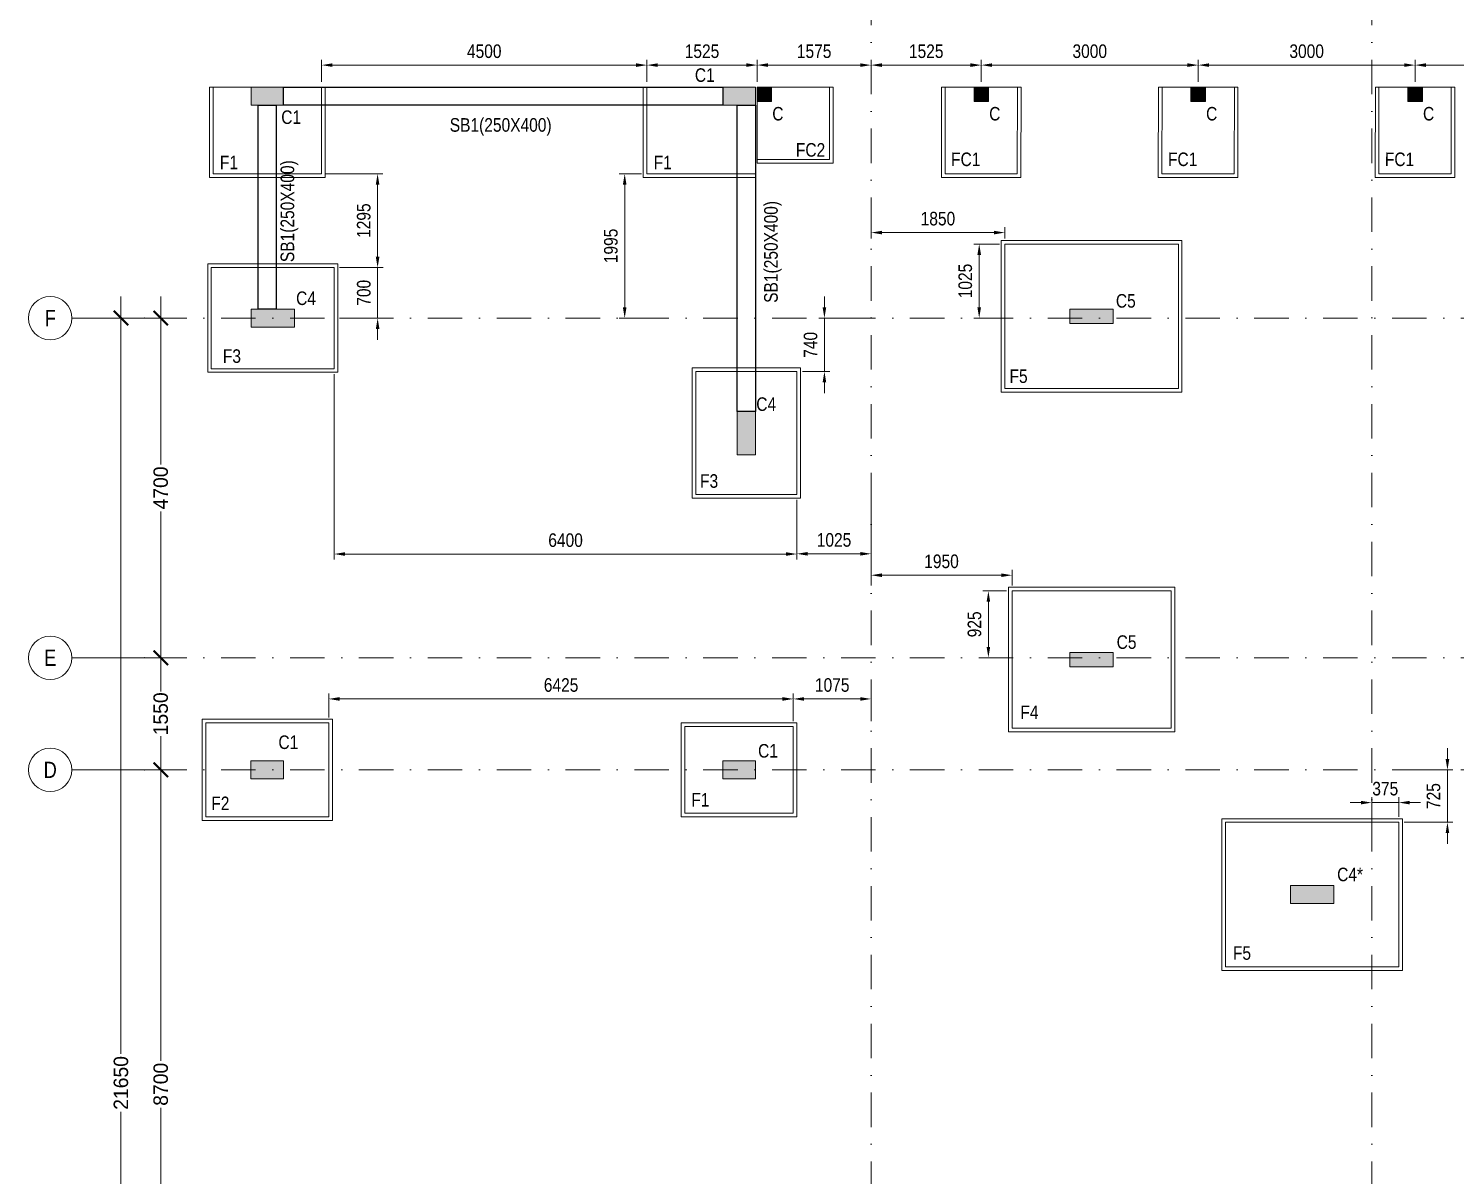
# Model space of a CAD drawing. Header units: millimetres. Extents: x -2277 to 53904, y -32032 to 20357.
# Drawn here: x -2277 to 17458, y -15081 to 786 of the extents above; entities that cross this region are included whole.
import ezdxf
from ezdxf.enums import TextEntityAlignment as Align

# ---------------------------------------------------------------- set-up
doc = ezdxf.new("R2010")
doc.units = ezdxf.units.MM
doc.header["$LTSCALE"] = 75
doc.linetypes.add('DASHDOT2', pattern=[12.7, 6.35, -3.175, 0, -3.175])
doc.linetypes.add('Dot & Dashed', pattern=[502.708322, 238.125, -132.291667, 0, -132.291655])
for name, color, linetype in [('00_A_GRIDS.3D', 1, 'Continuous'), ('02_A_GRIDS.3D', 1, 'Continuous'), ('F2', 2, 'Continuous'), ('F3', 3, 'Continuous'), ('F4', 4, 'Continuous'), ('F6', 6, 'Continuous'), ('S-SLAB', 3, 'Continuous')]:
    doc.layers.add(name, color=color, linetype=linetype)
for name, color, linetype, lineweight in [('A-ANNO-DIMS', 211, 'Continuous', 9), ('S- FOUNDTION', 2, 'Continuous', 9), ('S-BEAM-IDEN', 2, 'Continuous', 9), ('S-COL', 3, 'Continuous', 13), ('S-COLS-IDEN', 171, 'Continuous', 9), ('S-HATCH', 8, 'Continuous', 9), ('S-PLAIN CONCRETE', 1, 'Continuous', 9)]:
    doc.layers.add(name, color=color, linetype=linetype, lineweight=lineweight)
doc.styles.add('236 - NAS Mall_CD_GF Plan$0$TEXT 500', font='GOTHIC.TTF', dxfattribs={"height": 350})
doc.styles.add('Arial Narrow_1', font='ARIALN.TTF', dxfattribs={"height": 187.5})
doc.styles.add('GENERATED_STYLE_3', font='arial.ttf', dxfattribs={"width": 0.8})
doc.styles.add('TEXT 100', font='GOTHIC.TTF', dxfattribs={"height": 200})
doc.dimstyles.new('236 - NAS Mall_CD_GF Plan$0$DIM 500', dxfattribs={"dimtxt": 350, "dimasz": 300, "dimexe": 0, "dimexo": 0, "dimgap": 25, "dimtad": 0, "dimdec": 0, "dimrnd": 5, "dimzin": 0, "dimdsep": 46, "dimtxsty": '236 - NAS Mall_CD_GF Plan$0$TEXT 500', "dimblk": '236 - NAS Mall_CD_GF Plan$0$_ARCHTICK', "dimcen": 0, "dimdle": 300, "dimclrd": 256, "dimclre": 256, "dimclrt": 256, "dimadec": 0, "dimazin": 0, "dimtfac": 1, "dimtdec": 0, "dimtmove": 1, "dimatfit": 3, "dimfxl": 1000, "dimfxlon": 1, "dimtolj": 1, "dimtzin": 0, "dimlwd": 0, "dimlwe": 0, "dimarcsym": 0})
doc.dimstyles.new('WYE_STANDARD_-_2_5mm', dxfattribs={"dimscale": 304.8, "dimtxt": 187.5, "dimasz": 0.492126, "dimexe": 0.246063, "dimexo": 0.246063, "dimgap": 0.9, "dimtad": 0, "dimdec": 0, "dimzin": 0, "dimdsep": 46, "dimtxsty": 'Arial Narrow_1', "dimcen": 0.09, "dimazin": 0, "dimtfac": 1, "dimtdec": 0, "dimtix": 1, "dimtmove": 0, "dimatfit": 3, "dimfxl": 1, "dimtvp": 1, "dimtolj": 1, "dimtzin": 0, "dimlwd": 13, "dimlwe": 13, "dimarcsym": 2})

# ---------------------------------------------------------------- blocks, each defined once
blk = doc.blocks.new('236 - NAS Mall_CD_GF Plan$0$_ARCHTICK')
at = {"color": 0, "linetype": 'ByBlock', "const_width": 0.15}
blk.add_lwpolyline([(-0.5, -0.5), (0.5, 0.5)], dxfattribs=at)
blk = doc.blocks.new('*D16')
at = {"layer": '02_A_GRIDS.3D', "lineweight": 0, "transparency": 16777216}
for p, q in [((-999, -2920), (-999, -13399)), ((-577, -3220), (-999, -3220)), ((-999, -25170), (-999, -14203)), ((-581, -24870), (-999, -24870))]:
    blk.add_line(p, q, dxfattribs=at)
at = {"layer": 'Defpoints', "color": 0, "transparency": 16777216}
for p in [(-577, -3220), (-999, -24870), (-581, -24870)]:
    blk.add_point(p, dxfattribs=at)
at = {"layer": '02_A_GRIDS.3D', "lineweight": 0, "transparency": 16777216, "xscale": 200, "yscale": 200, "zscale": 200}
for p, rotation in [((-999, -3220), 90), ((-999, -24870), 270)]:
    blk.add_blockref('236 - NAS Mall_CD_GF Plan$0$_ARCHTICK', p, dxfattribs=dict(at, rotation=rotation))
at = {"layer": '02_A_GRIDS.3D', "transparency": 16777216, "insert": (-999, -13801), "char_height": 200, "attachment_point": 5, "rotation": 90, "style": 'TEXT 100'}
blk.add_mtext('\\A1;21650', dxfattribs=at)
blk = doc.blocks.new('*D17')
at = {"layer": '02_A_GRIDS.3D', "lineweight": 0, "transparency": 16777216}
for p, q in [((-449, -2920), (-449, -5244)), ((-871, -3220), (-449, -3220)), ((-449, -8220), (-449, -5896)), ((-871, -7920), (-449, -7920))]:
    blk.add_line(p, q, dxfattribs=at)
at = {"layer": 'Defpoints', "color": 0, "transparency": 16777216}
for p in [(-871, -3220), (-871, -7920), (-449, -7920)]:
    blk.add_point(p, dxfattribs=at)
at = {"layer": '02_A_GRIDS.3D', "lineweight": 0, "transparency": 16777216, "xscale": 200, "yscale": 200, "zscale": 200}
for p, rotation in [((-449, -3220), 90), ((-449, -7920), 270)]:
    blk.add_blockref('236 - NAS Mall_CD_GF Plan$0$_ARCHTICK', p, dxfattribs=dict(at, rotation=rotation))
at = {"layer": '02_A_GRIDS.3D', "transparency": 16777216, "insert": (-449, -5570), "char_height": 200, "attachment_point": 5, "rotation": 90, "style": 'TEXT 100'}
blk.add_mtext('\\A1;4700', dxfattribs=at)
blk = doc.blocks.new('*D18')
at = {"layer": '02_A_GRIDS.3D', "lineweight": 0, "transparency": 16777216}
for p, q in [((-449, -7620), (-449, -8386)), ((-871, -7920), (-449, -7920)), ((-449, -9770), (-449, -9004)), ((-871, -9470), (-449, -9470))]:
    blk.add_line(p, q, dxfattribs=at)
at = {"layer": 'Defpoints', "color": 0, "transparency": 16777216}
for p in [(-871, -7920), (-871, -9470), (-449, -9470)]:
    blk.add_point(p, dxfattribs=at)
at = {"layer": '02_A_GRIDS.3D', "lineweight": 0, "transparency": 16777216, "xscale": 200, "yscale": 200, "zscale": 200}
for p, rotation in [((-449, -7920), 90), ((-449, -9470), 270)]:
    blk.add_blockref('236 - NAS Mall_CD_GF Plan$0$_ARCHTICK', p, dxfattribs=dict(at, rotation=rotation))
at = {"layer": '02_A_GRIDS.3D', "transparency": 16777216, "insert": (-449, -8695), "char_height": 200, "attachment_point": 5, "rotation": 90, "style": 'TEXT 100'}
blk.add_mtext('\\A1;1550', dxfattribs=at)
blk = doc.blocks.new('*D19')
at = {"layer": '02_A_GRIDS.3D', "lineweight": 0, "transparency": 16777216}
for p, q in [((-449, -9170), (-449, -13495)), ((-871, -9470), (-449, -9470)), ((-449, -18470), (-449, -14144)), ((-871, -18170), (-449, -18170))]:
    blk.add_line(p, q, dxfattribs=at)
at = {"layer": 'Defpoints', "color": 0, "transparency": 16777216}
for p in [(-871, -9470), (-871, -18170), (-449, -18170)]:
    blk.add_point(p, dxfattribs=at)
at = {"layer": '02_A_GRIDS.3D', "lineweight": 0, "transparency": 16777216, "xscale": 200, "yscale": 200, "zscale": 200}
for p, rotation in [((-449, -9470), 90), ((-449, -18170), 270)]:
    blk.add_blockref('236 - NAS Mall_CD_GF Plan$0$_ARCHTICK', p, dxfattribs=dict(at, rotation=rotation))
at = {"layer": '02_A_GRIDS.3D', "transparency": 16777216, "insert": (-449, -13820), "char_height": 200, "attachment_point": 5, "rotation": 90, "style": 'TEXT 100'}
blk.add_mtext('\\A1;8700', dxfattribs=at)
blk = doc.blocks.new('Standard grid marker')
at = {"layer": '00_A_GRIDS.3D', "linetype": 'DASHDOT2', "lineweight": 0}
blk.add_line((1000, 0), (33692, 0), dxfattribs=at)
at = {"layer": '00_A_GRIDS.3D', "lineweight": 0, "style": 'GENERATED_STYLE_3'}
for tag, p in [('AC_MarkerText_1_0', (-464, -51)), ('AC_MarkerText_1_1', (34828, -51))]:
    blk.add_attdef(tag, text='', height=225, rotation=90, dxfattribs=at).set_placement(p, align=Align.TOP_CENTER)
blk = doc.blocks.new('Standard grid marker_2')
at = {"layer": '00_A_GRIDS.3D', "linetype": 'DASHDOT2', "lineweight": 0}
blk.add_line((1000, 0), (53981, 0), dxfattribs=at)
at = {"layer": '00_A_GRIDS.3D', "linetype": 'Dot & Dashed', "lineweight": 0}
blk.add_line((53981, 0), (54981, 0), dxfattribs=at)
at = {"layer": '00_A_GRIDS.3D', "linetype": 'Continuous', "lineweight": 0}
blk.add_circle((55281, 0), 300, dxfattribs=at)
at = {"layer": '00_A_GRIDS.3D', "linetype": 'Dot & Dashed', "lineweight": 0}
blk.add_point((53981, 0), dxfattribs=at)
blk.add_point((53981, 0), dxfattribs=at)
at = {"layer": '00_A_GRIDS.3D', "lineweight": 0, "style": 'GENERATED_STYLE_3'}
for tag, p in [('AC_MarkerText_1_0', (-300, -215)), ('AC_MarkerText_1_1', (55281, -215))]:
    blk.add_attdef(tag, text='', height=225, rotation=180, dxfattribs=at).set_placement(p, align=Align.TOP_CENTER)
blk = doc.blocks.new('*U34')
at = {"layer": 'S-HATCH'}
blk.add_hatch(color=256, dxfattribs=at).paths.add_polyline_path([(0, 100), (200, 100), (200, -100), (0, -100)])
at = {"layer": 'S-COL'}
blk.add_lwpolyline([(0, 100), (200, 100), (200, -100), (0, -100)], close=True, dxfattribs=at)
at = {"layer": 'S-COLS-IDEN', "insert": (209, -174), "char_height": 187, "width": 330.7, "attachment_point": 1, "rotation": 0, "style": 'Arial Narrow_1'}
blk.add_mtext('C', dxfattribs=at)
blk = doc.blocks.new('*U35')
at = {"layer": 'S-COL', "color": 0, "linetype": 'ByBlock', "lineweight": -2, "transparency": 16777216}
for p in [(7800, -125), (10800, -125), (13800, -125), (16800, -125)]:
    blk.add_blockref('*U34', p, dxfattribs=at)
blk = doc.blocks.new('fcccc')
at = {"layer": 'S- FOUNDTION'}
blk.add_lwpolyline([(-9268, -6922), (-9268, -8122), (-10268, -8122), (-10268, -6922)], close=True, dxfattribs=at)
at = {"layer": 'S-PLAIN CONCRETE'}
blk.add_lwpolyline([(-9218, -6922), (-9218, -8172), (-10318, -8172), (-10318, -6922)], close=True, dxfattribs=at)
blk = doc.blocks.new('F1')
at = {"layer": 'S-SLAB', "color": 2, "rotation": 359.9088043548457}
blk.add_blockref('fcccc', (21060, 5640), dxfattribs=at)
at = {"layer": 'S-BEAM-IDEN', "lineweight": 20, "insert": (10863, -2170), "char_height": 187.5, "width": 360.76, "attachment_point": 1, "rotation": 359.9088, "style": 'Arial Narrow_1'}
blk.add_mtext('FC1', dxfattribs=at)
blk = doc.blocks.new('*U42')
at = {"layer": '02_A_GRIDS.3D', "rotation": 359.9999999169608}
blk.add_blockref('F1', (-11181, 1366), dxfattribs=at)
blk = doc.blocks.new('*U43')
at = {"layer": '02_A_GRIDS.3D', "color": 0, "linetype": 'ByBlock', "lineweight": -2, "transparency": 16777216}
for p in [(10800, -125), (13800, -125), (16800, -125)]:
    blk.add_blockref('*U42', p, dxfattribs=at)
blk = doc.blocks.new('F5')
at = {"layer": 'S- FOUNDTION'}
blk.add_lwpolyline([(-11626, -8131), (-9726, -8131), (-9726, -10331), (-11626, -10331)], close=True, dxfattribs=at)
at = {"layer": 'S-PLAIN CONCRETE'}
blk.add_lwpolyline([(-11676, -8081), (-9676, -8081), (-9676, -10381), (-11676, -10381)], close=True, dxfattribs=at)
blk = doc.blocks.new('F6')
at = {"layer": 'S- FOUNDTION'}
blk.add_lwpolyline([(-11405, -10950), (-9405, -10950), (-9405, -13350), (-11405, -13350)], close=True, dxfattribs=at)
at = {"layer": 'S-PLAIN CONCRETE'}
blk.add_lwpolyline([(-11455, -10900), (-9355, -10900), (-9355, -13400), (-11455, -13400)], close=True, dxfattribs=at)
blk = doc.blocks.new('F3')
at = {"layer": 'S- FOUNDTION'}
blk.add_lwpolyline([(-11828, -3196), (-10428, -3196), (-10428, -4896), (-11828, -4896)], close=True, dxfattribs=at)
at = {"layer": 'S-PLAIN CONCRETE'}
blk.add_lwpolyline([(-11878, -3146), (-10378, -3146), (-10378, -4946), (-11878, -4946)], close=True, dxfattribs=at)
blk = doc.blocks.new('F2')
at = {"layer": 'S- FOUNDTION'}
blk.add_lwpolyline([(-11798, -1056), (-10498, -1056), (-10498, -2756), (-11798, -2756)], close=True, dxfattribs=at)
at = {"layer": 'S-PLAIN CONCRETE'}
blk.add_lwpolyline([(-11848, -1006), (-10448, -1006), (-10448, -2806), (-11848, -2806)], close=True, dxfattribs=at)
blk = doc.blocks.new('*D56')
at = {"layer": 'A-ANNO-DIMS', "color": 0, "lineweight": 13, "transparency": 16777216}
for p, q in [((8730, -3070), (8730, -2920)), ((9300, -3220), (8655, -3220)), ((8730, -3220), (8730, -3960)), ((8425, -3960), (8805, -3960)), ((8730, -4110), (8730, -4260))]:
    blk.add_line(p, q, dxfattribs=at)
at = {"layer": 'A-ANNO-DIMS', "color": 0, "transparency": 16777216}
for points in [[(8705, -3070), (8755, -3070), (8730, -3220)], [(8705, -4110), (8755, -4110), (8730, -3960)]]:
    blk.add_solid(points, dxfattribs=at)
at = {"layer": 'Defpoints', "color": 0, "transparency": 16777216}
for p in [(9375, -3220), (8350, -3960), (8730, -3960)]:
    blk.add_point(p, dxfattribs=at)
at = {"layer": 'A-ANNO-DIMS', "color": 0, "transparency": 16777216, "insert": (8539, -3590), "char_height": 187.5, "attachment_point": 5, "rotation": 90, "style": 'Arial Narrow_1'}
blk.add_mtext('\\A1;740', dxfattribs=at)
blk = doc.blocks.new('*D57')
at = {"layer": 'A-ANNO-DIMS', "color": 0, "lineweight": 13, "transparency": 16777216}
for p, q in [((8350, -5816), (8350, -6556)), ((9375, -5816), (9375, -6556)), ((8500, -6481), (9225, -6481))]:
    blk.add_line(p, q, dxfattribs=at)
at = {"layer": 'A-ANNO-DIMS', "color": 0, "transparency": 16777216}
for points in [[(8500, -6456), (8500, -6506), (8350, -6481)], [(9225, -6456), (9225, -6506), (9375, -6481)]]:
    blk.add_solid(points, dxfattribs=at)
at = {"layer": 'Defpoints', "color": 0, "transparency": 16777216}
for p in [(8350, -5741), (9375, -5741), (9375, -6481)]:
    blk.add_point(p, dxfattribs=at)
at = {"layer": 'A-ANNO-DIMS', "color": 0, "transparency": 16777216, "insert": (8863, -6290), "char_height": 187.5, "attachment_point": 5, "style": 'Arial Narrow_1'}
blk.add_mtext('\\A1;1025', dxfattribs=at)
blk = doc.blocks.new('*D58')
at = {"layer": 'A-ANNO-DIMS', "color": 0, "lineweight": 13, "transparency": 16777216}
for p, q in [((2551, -2370), (2551, -2220)), ((2025, -2520), (2626, -2520)), ((2551, -3220), (2551, -2520)), ((2025, -3220), (2626, -3220)), ((2551, -3370), (2551, -3520))]:
    blk.add_line(p, q, dxfattribs=at)
at = {"layer": 'A-ANNO-DIMS', "color": 0, "transparency": 16777216}
for points in [[(2526, -2370), (2576, -2370), (2551, -2520)], [(2526, -3370), (2576, -3370), (2551, -3220)]]:
    blk.add_solid(points, dxfattribs=at)
at = {"layer": 'Defpoints', "color": 0, "transparency": 16777216}
for p in [(1950, -2520), (2551, -2520), (1950, -3220)]:
    blk.add_point(p, dxfattribs=at)
at = {"layer": 'A-ANNO-DIMS', "color": 0, "transparency": 16777216, "insert": (2360, -2870), "char_height": 187.5, "attachment_point": 5, "rotation": 90, "style": 'Arial Narrow_1'}
blk.add_mtext('\\A1;700', dxfattribs=at)
blk = doc.blocks.new('*D59')
at = {"layer": 'A-ANNO-DIMS', "color": 0, "lineweight": 13, "transparency": 16777216}
for p, q in [((1950, -3995), (1950, -6559)), ((8350, -5735), (8350, -6559)), ((2100, -6484), (8200, -6484))]:
    blk.add_line(p, q, dxfattribs=at)
at = {"layer": 'A-ANNO-DIMS', "color": 0, "transparency": 16777216}
for points in [[(2100, -6459), (2100, -6509), (1950, -6484)], [(8200, -6459), (8200, -6509), (8350, -6484)]]:
    blk.add_solid(points, dxfattribs=at)
at = {"layer": 'Defpoints', "color": 0, "transparency": 16777216}
for p in [(1950, -3920), (8350, -5660), (8350, -6484)]:
    blk.add_point(p, dxfattribs=at)
at = {"layer": 'A-ANNO-DIMS', "color": 0, "transparency": 16777216, "insert": (5150, -6293), "char_height": 187.5, "attachment_point": 5, "style": 'Arial Narrow_1'}
blk.add_mtext('\\A1;6400', dxfattribs=at)
blk = doc.blocks.new('*D60')
at = {"layer": 'A-ANNO-DIMS', "color": 0, "lineweight": 13, "transparency": 16777216}
for p, q in [((1775, 50), (1775, 355)), ((1925, 280), (6125, 280)), ((6275, 50), (6275, 355))]:
    blk.add_line(p, q, dxfattribs=at)
at = {"layer": 'A-ANNO-DIMS', "color": 0, "transparency": 16777216}
for points in [[(1925, 305), (1925, 255), (1775, 280)], [(6125, 305), (6125, 255), (6275, 280)]]:
    blk.add_solid(points, dxfattribs=at)
at = {"layer": 'Defpoints', "color": 0, "transparency": 16777216}
for p in [(6275, 280), (1775, -25), (6275, -25)]:
    blk.add_point(p, dxfattribs=at)
at = {"layer": 'A-ANNO-DIMS', "color": 0, "transparency": 16777216, "insert": (4025, 471), "char_height": 187.5, "attachment_point": 5, "style": 'Arial Narrow_1'}
blk.add_mtext('\\A1;4500', dxfattribs=at)
blk = doc.blocks.new('*D61')
at = {"layer": 'A-ANNO-DIMS', "color": 0, "lineweight": 13, "transparency": 16777216}
for p, q in [((1825, -1225), (2625, -1225)), ((2550, -2370), (2550, -1375))]:
    blk.add_line(p, q, dxfattribs=at)
at = {"layer": 'A-ANNO-DIMS', "color": 0, "transparency": 16777216}
for points in [[(2525, -1375), (2575, -1375), (2550, -1225)], [(2525, -2370), (2575, -2370), (2550, -2520)]]:
    blk.add_solid(points, dxfattribs=at)
at = {"layer": 'Defpoints', "color": 0, "transparency": 16777216}
for p in [(1750, -1225), (2550, -1225), (2550, -2520)]:
    blk.add_point(p, dxfattribs=at)
at = {"layer": 'A-ANNO-DIMS', "color": 0, "transparency": 16777216, "insert": (2359, -1872), "char_height": 187.5, "attachment_point": 5, "rotation": 90, "style": 'Arial Narrow_1'}
blk.add_mtext('\\A1;1295', dxfattribs=at)
blk = doc.blocks.new('A$C5a1864d3')
at = {"layer": 'S-COL'}
blk.add_lwpolyline([(15175, -11020), (15175, -11270), (15775, -11270), (15775, -11020), (15175, -11020)], close=True, dxfattribs=at)
blk = doc.blocks.new('*D62')
at = {"layer": 'A-ANNO-DIMS', "color": 0, "lineweight": 13, "transparency": 16777216}
for p, q in [((1875, -8745), (1875, -8414)), ((8300, -8795), (8300, -8414)), ((2025, -8489), (8150, -8489))]:
    blk.add_line(p, q, dxfattribs=at)
at = {"layer": 'A-ANNO-DIMS', "color": 0, "transparency": 16777216}
for points in [[(2025, -8464), (2025, -8514), (1875, -8489)], [(8150, -8464), (8150, -8514), (8300, -8489)]]:
    blk.add_solid(points, dxfattribs=at)
at = {"layer": 'Defpoints', "color": 0, "transparency": 16777216}
for p in [(8300, -8489), (1875, -8820), (8300, -8870)]:
    blk.add_point(p, dxfattribs=at)
at = {"layer": 'A-ANNO-DIMS', "color": 0, "transparency": 16777216, "insert": (5088, -8297), "char_height": 187.5, "attachment_point": 5, "style": 'Arial Narrow_1'}
blk.add_mtext('\\A1;6425', dxfattribs=at)
blk = doc.blocks.new('*D63')
at = {"layer": 'A-ANNO-DIMS', "color": 0, "lineweight": 13, "transparency": 16777216}
for p, q in [((8300, -8795), (8300, -8414)), ((9375, -8795), (9375, -8414)), ((8450, -8489), (9225, -8489))]:
    blk.add_line(p, q, dxfattribs=at)
at = {"layer": 'A-ANNO-DIMS', "color": 0, "transparency": 16777216}
for points in [[(8450, -8464), (8450, -8514), (8300, -8489)], [(9225, -8464), (9225, -8514), (9375, -8489)]]:
    blk.add_solid(points, dxfattribs=at)
at = {"layer": 'Defpoints', "color": 0, "transparency": 16777216}
for p in [(9375, -8489), (8300, -8870), (9375, -8870)]:
    blk.add_point(p, dxfattribs=at)
at = {"layer": 'A-ANNO-DIMS', "color": 0, "transparency": 16777216, "insert": (8838, -8297), "char_height": 187.5, "attachment_point": 5, "style": 'Arial Narrow_1'}
blk.add_mtext('\\A1;1075', dxfattribs=at)
blk = doc.blocks.new('*D64')
at = {"layer": 'A-ANNO-DIMS', "color": 0, "lineweight": 13, "transparency": 16777216}
for p, q in [((11250, -6995), (10923, -6995)), ((10998, -7145), (10998, -7770)), ((11250, -7920), (10923, -7920))]:
    blk.add_line(p, q, dxfattribs=at)
at = {"layer": 'A-ANNO-DIMS', "color": 0, "transparency": 16777216}
for points in [[(10973, -7145), (11023, -7145), (10998, -6995)], [(10973, -7770), (11023, -7770), (10998, -7920)]]:
    blk.add_solid(points, dxfattribs=at)
at = {"layer": 'Defpoints', "color": 0, "transparency": 16777216}
for p in [(11325, -6995), (10998, -7920), (11325, -7920)]:
    blk.add_point(p, dxfattribs=at)
at = {"layer": 'A-ANNO-DIMS', "color": 0, "transparency": 16777216, "insert": (10806, -7457), "char_height": 187.5, "attachment_point": 5, "rotation": 90, "style": 'Arial Narrow_1'}
blk.add_mtext('\\A1;925', dxfattribs=at)
blk = doc.blocks.new('*D65')
at = {"layer": 'A-ANNO-DIMS', "color": 0, "lineweight": 13, "transparency": 16777216}
for p, q in [((9375, -6920), (9375, -6702)), ((11325, -6920), (11325, -6702)), ((11175, -6777), (9525, -6777))]:
    blk.add_line(p, q, dxfattribs=at)
at = {"layer": 'A-ANNO-DIMS', "color": 0, "transparency": 16777216}
for points in [[(9525, -6752), (9525, -6802), (9375, -6777)], [(11175, -6752), (11175, -6802), (11325, -6777)]]:
    blk.add_solid(points, dxfattribs=at)
at = {"layer": 'Defpoints', "color": 0, "transparency": 16777216}
for p in [(9375, -6777), (9375, -6995), (11325, -6995)]:
    blk.add_point(p, dxfattribs=at)
at = {"layer": 'A-ANNO-DIMS', "color": 0, "transparency": 16777216, "insert": (10350, -6586), "char_height": 187.5, "attachment_point": 5, "style": 'Arial Narrow_1'}
blk.add_mtext('\\A1;1950', dxfattribs=at)
blk = doc.blocks.new('*D66')
at = {"layer": 'A-ANNO-DIMS', "color": 0, "lineweight": 13, "transparency": 16777216}
for p, q in [((11150, -2195), (10796, -2195)), ((10871, -2345), (10871, -3070)), ((11150, -3220), (10796, -3220))]:
    blk.add_line(p, q, dxfattribs=at)
at = {"layer": 'A-ANNO-DIMS', "color": 0, "transparency": 16777216}
for points in [[(10846, -2345), (10896, -2345), (10871, -2195)], [(10846, -3070), (10896, -3070), (10871, -3220)]]:
    blk.add_solid(points, dxfattribs=at)
at = {"layer": 'Defpoints', "color": 0, "transparency": 16777216}
for p in [(11225, -2195), (10871, -3220), (11225, -3220)]:
    blk.add_point(p, dxfattribs=at)
at = {"layer": 'A-ANNO-DIMS', "color": 0, "transparency": 16777216, "insert": (10679, -2707), "char_height": 187.5, "attachment_point": 5, "rotation": 90, "style": 'Arial Narrow_1'}
blk.add_mtext('\\A1;1025', dxfattribs=at)
blk = doc.blocks.new('*D67')
at = {"layer": 'A-ANNO-DIMS', "color": 0, "lineweight": 13, "transparency": 16777216}
for p, q in [((9375, -2120), (9375, -1962)), ((11225, -2120), (11225, -1962)), ((11075, -2037), (9525, -2037))]:
    blk.add_line(p, q, dxfattribs=at)
at = {"layer": 'A-ANNO-DIMS', "color": 0, "transparency": 16777216}
for points in [[(9525, -2012), (9525, -2062), (9375, -2037)], [(11075, -2012), (11075, -2062), (11225, -2037)]]:
    blk.add_solid(points, dxfattribs=at)
at = {"layer": 'Defpoints', "color": 0, "transparency": 16777216}
for p in [(9375, -2037), (9375, -2195), (11225, -2195)]:
    blk.add_point(p, dxfattribs=at)
at = {"layer": 'A-ANNO-DIMS', "color": 0, "transparency": 16777216, "insert": (10300, -1845), "char_height": 187.5, "attachment_point": 5, "style": 'Arial Narrow_1'}
blk.add_mtext('\\A1;1850', dxfattribs=at)
blk = doc.blocks.new('*D68')
at = {"layer": 'A-ANNO-DIMS', "color": 0, "lineweight": 13, "transparency": 16777216}
for p, q in [((17347, -9320), (17347, -9170)), ((16750, -9470), (17422, -9470)), ((17347, -10195), (17347, -9470)), ((16750, -10195), (17422, -10195)), ((17347, -10345), (17347, -10495))]:
    blk.add_line(p, q, dxfattribs=at)
at = {"layer": 'A-ANNO-DIMS', "color": 0, "transparency": 16777216}
for points in [[(17322, -9320), (17372, -9320), (17347, -9470)], [(17322, -10345), (17372, -10345), (17347, -10195)]]:
    blk.add_solid(points, dxfattribs=at)
at = {"layer": 'Defpoints', "color": 0, "transparency": 16777216}
for p in [(16675, -9470), (17347, -9470), (16675, -10195)]:
    blk.add_point(p, dxfattribs=at)
at = {"layer": 'A-ANNO-DIMS', "color": 0, "transparency": 16777216, "insert": (17155, -9833), "char_height": 187.5, "attachment_point": 5, "rotation": 90, "style": 'Arial Narrow_1'}
blk.add_mtext('\\A1;725', dxfattribs=at)
blk = doc.blocks.new('*D69')
at = {"layer": 'A-ANNO-DIMS', "color": 0, "lineweight": 13, "transparency": 16777216}
for p, q in [((16300, -10120), (16300, -9848)), ((16675, -10120), (16675, -9848)), ((16150, -9923), (16000, -9923)), ((16675, -9923), (16300, -9923)), ((16825, -9923), (16975, -9923))]:
    blk.add_line(p, q, dxfattribs=at)
at = {"layer": 'A-ANNO-DIMS', "color": 0, "transparency": 16777216}
for points in [[(16150, -9898), (16150, -9948), (16300, -9923)], [(16825, -9898), (16825, -9948), (16675, -9923)]]:
    blk.add_solid(points, dxfattribs=at)
at = {"layer": 'Defpoints', "color": 0, "transparency": 16777216}
for p in [(16300, -9923), (16300, -10195), (16675, -10195)]:
    blk.add_point(p, dxfattribs=at)
at = {"layer": 'A-ANNO-DIMS', "color": 0, "transparency": 16777216, "insert": (16487, -9731), "char_height": 187.5, "attachment_point": 5, "style": 'Arial Narrow_1'}
blk.add_mtext('\\A1;375', dxfattribs=at)
blk = doc.blocks.new('*D109')
at = {"layer": 'A-ANNO-DIMS', "color": 0, "lineweight": 13, "transparency": 16777216}
for p, q in [((9375, 50), (9375, 355)), ((9525, 280), (10750, 280)), ((10900, 50), (10900, 355))]:
    blk.add_line(p, q, dxfattribs=at)
at = {"layer": 'A-ANNO-DIMS', "color": 0, "transparency": 16777216}
for points in [[(9525, 305), (9525, 255), (9375, 280)], [(10750, 305), (10750, 255), (10900, 280)]]:
    blk.add_solid(points, dxfattribs=at)
at = {"layer": 'Defpoints', "color": 0, "transparency": 16777216}
for p in [(10900, 280), (9375, -25), (10900, -25)]:
    blk.add_point(p, dxfattribs=at)
at = {"layer": 'A-ANNO-DIMS', "color": 0, "transparency": 16777216, "insert": (10138, 471), "char_height": 187.5, "attachment_point": 5, "style": 'Arial Narrow_1'}
blk.add_mtext('\\A1;1525', dxfattribs=at)
blk = doc.blocks.new('*D110')
at = {"layer": 'A-ANNO-DIMS', "color": 0, "lineweight": 13, "transparency": 16777216}
for p, q in [((10900, 50), (10900, 355)), ((11050, 280), (13750, 280)), ((13900, 50), (13900, 355))]:
    blk.add_line(p, q, dxfattribs=at)
at = {"layer": 'A-ANNO-DIMS', "color": 0, "transparency": 16777216}
for points in [[(11050, 305), (11050, 255), (10900, 280)], [(13750, 305), (13750, 255), (13900, 280)]]:
    blk.add_solid(points, dxfattribs=at)
at = {"layer": 'Defpoints', "color": 0, "transparency": 16777216}
for p in [(13900, 280), (10900, -25), (13900, -25)]:
    blk.add_point(p, dxfattribs=at)
at = {"layer": 'A-ANNO-DIMS', "color": 0, "transparency": 16777216, "insert": (12400, 471), "char_height": 187.5, "attachment_point": 5, "style": 'Arial Narrow_1'}
blk.add_mtext('\\A1;3000', dxfattribs=at)
blk = doc.blocks.new('*D111')
at = {"layer": 'A-ANNO-DIMS', "color": 0, "lineweight": 13, "transparency": 16777216}
for p, q in [((13900, 50), (13900, 355)), ((14050, 280), (16750, 280)), ((16900, 50), (16900, 355))]:
    blk.add_line(p, q, dxfattribs=at)
at = {"layer": 'A-ANNO-DIMS', "color": 0, "transparency": 16777216}
for points in [[(14050, 305), (14050, 255), (13900, 280)], [(16750, 305), (16750, 255), (16900, 280)]]:
    blk.add_solid(points, dxfattribs=at)
at = {"layer": 'Defpoints', "color": 0, "transparency": 16777216}
for p in [(16900, 280), (13900, -25), (16900, -25)]:
    blk.add_point(p, dxfattribs=at)
at = {"layer": 'A-ANNO-DIMS', "color": 0, "transparency": 16777216, "insert": (15400, 471), "char_height": 187.5, "attachment_point": 5, "style": 'Arial Narrow_1'}
blk.add_mtext('\\A1;3000', dxfattribs=at)
blk = doc.blocks.new('*D112')
at = {"layer": 'A-ANNO-DIMS', "color": 0, "lineweight": 13, "transparency": 16777216}
for p, q in [((16900, 50), (16900, 355)), ((17050, 280), (19750, 280)), ((19900, 50), (19900, 355))]:
    blk.add_line(p, q, dxfattribs=at)
at = {"layer": 'A-ANNO-DIMS', "color": 0, "transparency": 16777216}
for points in [[(17050, 305), (17050, 255), (16900, 280)], [(19750, 305), (19750, 255), (19900, 280)]]:
    blk.add_solid(points, dxfattribs=at)
at = {"layer": 'Defpoints', "color": 0, "transparency": 16777216}
for p in [(19900, 280), (16900, -25), (19900, -25)]:
    blk.add_point(p, dxfattribs=at)
at = {"layer": 'A-ANNO-DIMS', "color": 0, "transparency": 16777216, "insert": (18400, 471), "char_height": 187.5, "attachment_point": 5, "style": 'Arial Narrow_1'}
blk.add_mtext('\\A1;3000', dxfattribs=at)
blk = doc.blocks.new('*D151')
at = {"layer": 'A-ANNO-DIMS', "color": 0, "lineweight": 13, "transparency": 16777216}
for p, q in [((7800, 50), (7800, 355)), ((7950, 280), (9225, 280)), ((9375, 50), (9375, 355))]:
    blk.add_line(p, q, dxfattribs=at)
at = {"layer": 'A-ANNO-DIMS', "color": 0, "transparency": 16777216}
for points in [[(7950, 305), (7950, 255), (7800, 280)], [(9225, 305), (9225, 255), (9375, 280)]]:
    blk.add_solid(points, dxfattribs=at)
at = {"layer": 'Defpoints', "color": 0, "transparency": 16777216}
for p in [(9375, 280), (7800, -25), (9375, -25)]:
    blk.add_point(p, dxfattribs=at)
at = {"layer": 'A-ANNO-DIMS', "color": 0, "transparency": 16777216, "insert": (8588, 471), "char_height": 187.5, "attachment_point": 5, "style": 'Arial Narrow_1'}
blk.add_mtext('\\A1;1575', dxfattribs=at)
blk = doc.blocks.new('*D152')
at = {"layer": 'A-ANNO-DIMS', "color": 0, "lineweight": 13, "transparency": 16777216}
for p, q in [((6275, 50), (6275, 355)), ((6425, 280), (7650, 280)), ((7800, 50), (7800, 355))]:
    blk.add_line(p, q, dxfattribs=at)
at = {"layer": 'A-ANNO-DIMS', "color": 0, "transparency": 16777216}
for points in [[(6425, 305), (6425, 255), (6275, 280)], [(7650, 305), (7650, 255), (7800, 280)]]:
    blk.add_solid(points, dxfattribs=at)
at = {"layer": 'Defpoints', "color": 0, "transparency": 16777216}
for p in [(7800, 280), (6275, -25), (7800, -25)]:
    blk.add_point(p, dxfattribs=at)
at = {"layer": 'A-ANNO-DIMS', "color": 0, "transparency": 16777216, "insert": (7037, 471), "char_height": 187.5, "attachment_point": 5, "style": 'Arial Narrow_1'}
blk.add_mtext('\\A1;1525', dxfattribs=at)
blk = doc.blocks.new('*D153')
at = {"layer": 'A-ANNO-DIMS', "color": 0, "lineweight": 13, "transparency": 16777216}
for p, q in [((6200, -1225), (5893, -1225)), ((5968, -1375), (5968, -3070)), ((6200, -3220), (5893, -3220))]:
    blk.add_line(p, q, dxfattribs=at)
at = {"layer": 'A-ANNO-DIMS', "color": 0, "transparency": 16777216}
for points in [[(5943, -1375), (5993, -1375), (5968, -1225)], [(5943, -3070), (5993, -3070), (5968, -3220)]]:
    blk.add_solid(points, dxfattribs=at)
at = {"layer": 'Defpoints', "color": 0, "transparency": 16777216}
for p in [(6275, -1225), (5968, -3220), (6275, -3220)]:
    blk.add_point(p, dxfattribs=at)
at = {"layer": 'A-ANNO-DIMS', "color": 0, "transparency": 16777216, "insert": (5777, -2222), "char_height": 187.5, "attachment_point": 5, "rotation": 90, "style": 'Arial Narrow_1'}
blk.add_mtext('\\A1;1995', dxfattribs=at)

msp = doc.modelspace()

# ---------------------------------------------------------------- hatches: boundary and pattern name
at = {"layer": 'S-HATCH'}
for points in [[(800.2, -25), (1250.2, -25), (1250.2, -275), (800.2, -275)], [(7325, -25), (7775, -25), (7775, -275), (7325, -275)], [(800.2, -3095), (1400.2, -3095), (1400.2, -3345), (800.2, -3345)], [(12725, -3295), (12725, -3095), (12125, -3095), (12125, -3295)], [(7525, -4510), (7775, -4510), (7775, -5110), (7525, -5110)], [(12725, -7845), (12125, -7845), (12125, -8045), (12725, -8045)], [(799.2, -9345), (1249.2, -9345), (1249.2, -9595), (799.2, -9595)], [(7325, -9595), (7775, -9595), (7775, -9345), (7325, -9345)], [(15775, -11320.1), (15775, -11070.1), (15175, -11070.1), (15175, -11320.1)]]:
    msp.add_hatch(color=256, dxfattribs=at).paths.add_polyline_path(points)

# ---------------------------------------------------------------- linework, layer by layer
at = {"layer": 'S- FOUNDTION', "color": 1}
for points in [[(225.2, -25), (1825.2, -25), (1825.2, -1275), (225.2, -1275)], [(6225, -25), (7775, -25), (7775, -1275), (6225, -1275)], [(8850, -25), (8850, -1075), (7800, -1075), (7800, -25)], [(6750, -8820), (8350, -8820), (8350, -10120), (6750, -10120)]]:
    msp.add_lwpolyline(points, close=True, dxfattribs=at)
at = {"layer": 'S- FOUNDTION'}
for points in [[(275.2, -25), (1775.2, -25), (1775.2, -1225), (275.2, -1225)], [(6275, -25), (7775, -25), (7775, -1225), (6275, -1225)], [(8800, -25), (8800, -1025), (7800, -1025), (7800, -25)], [(6800, -8870), (8300, -8870), (8300, -10070), (6800, -10070)]]:
    msp.add_lwpolyline(points, close=True, dxfattribs=at)
at = {"layer": 'S-COL'}
for points in [[(800.2, -25), (1250.2, -25), (1250.2, -275), (800.2, -275)], [(7325, -25), (7775, -25), (7775, -275), (7325, -275)], [(800.2, -3095), (1400.2, -3095), (1400.2, -3345), (800.2, -3345)], [(12725, -3295), (12725, -3095), (12125, -3095), (12125, -3295), (12725, -3295)], [(7525, -4510), (7775, -4510), (7775, -5110), (7525, -5110)], [(12725, -7845), (12125, -7845), (12125, -8045), (12725, -8045)], [(799.2, -9345), (1249.2, -9345), (1249.2, -9595), (799.2, -9595)], [(7325, -9595), (7775, -9595), (7775, -9345), (7325, -9345)], [(15775, -11320.1), (15775, -11070.1), (15175, -11070.1), (15175, -11320.1), (15775, -11320.1)]]:
    msp.add_lwpolyline(points, close=True, dxfattribs=at)
at = {"layer": 'S-SLAB'}
for points in [[(1249.2, -25), (7325, -25), (7325, -275), (1249.2, -275)], [(899.2, -275), (1149.2, -275), (1149.2, -3095), (899.2, -3095)], [(7525, -275), (7775, -275), (7775, -4510), (7525, -4510)]]:
    msp.add_lwpolyline(points, close=True, dxfattribs=at)

# ---------------------------------------------------------------- block references
at = {"layer": '00_A_GRIDS.3D', "linetype": 'Dot & Dashed', "zscale": 1000, "rotation": 270}
msp.add_blockref('Standard grid marker', (9375, 3259.6), dxfattribs=at)
at = {"layer": '00_A_GRIDS.3D', "linetype": 'Continuous'}
ref = msp.add_blockref('Standard grid marker_2', (53303.8, -3220), dxfattribs=dict(at, zscale=1000, rotation=180))
ref.add_attrib('AC_MarkerText_1_1', 'F', dxfattribs={"color": 7, "lineweight": 0, "height": 225, "rotation": 360, "style": 'GENERATED_STYLE_3', "width": 0.8}).set_placement((-1977.4, -3107.5), align=Align.TOP_CENTER)
ref = msp.add_blockref('Standard grid marker_2', (53303.8, -7920), dxfattribs=dict(at, zscale=1000, rotation=180))
ref.add_attrib('AC_MarkerText_1_1', 'E', dxfattribs={"color": 7, "lineweight": 0, "height": 225, "rotation": 360, "style": 'GENERATED_STYLE_3', "width": 0.8}).set_placement((-1977.4, -7807.5), align=Align.TOP_CENTER)
ref = msp.add_blockref('Standard grid marker_2', (53303.8, -9470), dxfattribs=dict(at, zscale=1000, rotation=180))
ref.add_attrib('AC_MarkerText_1_1', 'D', dxfattribs={"color": 7, "lineweight": 0, "height": 225, "rotation": 360, "style": 'GENERATED_STYLE_3', "width": 0.8}).set_placement((-1977.4, -9357.5), align=Align.TOP_CENTER)
at = {"layer": '02_A_GRIDS.3D', "linetype": 'Dot & Dashed', "zscale": 1000, "rotation": 270}
msp.add_blockref('Standard grid marker', (16300, 3259.6), dxfattribs=at)
at = {"layer": '02_A_GRIDS.3D'}
for name, p in [('*U43', (0, 0)), ('A$C5a1864d3', (0, -50.2))]:
    msp.add_blockref(name, p, dxfattribs=at)
at = {"layer": 'F2', "rotation": 270}
msp.add_blockref('F2', (2930.3, -20617.1), dxfattribs=at)
at = {"layer": 'F3', "rotation": 270}
msp.add_blockref('F3', (5146.6, -14347.8), dxfattribs=at)
at = {"layer": 'F3'}
msp.add_blockref('F3', (18777.8, -763.6), dxfattribs=at)
at = {"layer": 'F4', "rotation": 270}
msp.add_blockref('F5', (21656, -18620.7), dxfattribs=at)
at = {"layer": 'F6', "rotation": 270}
for p in [(24575.5, -13600.4), (27625.5, -21600.6)]:
    msp.add_blockref('F6', p, dxfattribs=at)
at = {"layer": 'S-COL'}
msp.add_blockref('*U35', (0, 0), dxfattribs=at)

# ---------------------------------------------------------------- texts
at = {"layer": 'S-BEAM-IDEN', "lineweight": 20, "char_height": 187.5, "width": 360.759, "attachment_point": 1, "style": 'Arial Narrow_1'}
for s, insert in [('SB1(250X400)', (3548.3, -453.9)), ('F1', (369, -973.4)), ('F1', (6368.8, -973.4)), ('F3', (410, -3652)), ('F5', (11290, -3930)), ('F3', (7010, -5380)), ('F4', (11440, -8580)), ('F2', (250, -9840)), ('F1', (6890, -9790)), ('F5', (14380, -11910))]:
    msp.add_mtext(s, dxfattribs=dict(at, insert=insert))
at = {"layer": 'S-BEAM-IDEN', "lineweight": 20, "char_height": 187.5, "width": 360.759, "style": 'Arial Narrow_1'}
for s, insert, attachment_point, rotation in [('FC2', (8741, -799.1), 3, 0), ('SB1(250X400)', (1209, -2445.5), 1, 90), ('SB1(250X400)', (7896.7, -3008.8), 1, 90)]:
    msp.add_mtext(s, dxfattribs=dict(at, insert=insert, attachment_point=attachment_point, rotation=rotation))
at = {"layer": 'S-COLS-IDEN', "char_height": 187.5, "width": 330.696, "attachment_point": 1, "style": 'Arial Narrow_1'}
for s, insert in [('C1', (6938.5, 236)), ('C1', (1218.1, -346.4)), ('C4', (1423.6, -2851.4)), ('C5', (12761.4, -2888.1)), ('C4', (7787.6, -4316.2)), ('C5', (12771.9, -7608.7)), ('C1', (1178.6, -8993.9)), ('C1', (7812.7, -9112.9)), ('C4*', (15821.7, -10823))]:
    msp.add_mtext(s, dxfattribs=dict(at, insert=insert))

# ---------------------------------------------------------------- dimensions: what is measured, and where the dimension line sits
at = {"layer": '02_A_GRIDS.3D'}
dim = msp.add_linear_dim(base=(-999.2, -24870), p1=(-577.3, -3220), p2=(-580.6, -24870), angle=270, dimstyle='236 - NAS Mall_CD_GF Plan$0$DIM 500', override={"dimtxt": 187.5, "dimasz": 200, "dimtxsty": 'TEXT 100'}, dxfattribs=at)
dim.commit()
dim.dimension.update_dxf_attribs({"geometry": '*D16', "text_midpoint": (-999.2, -13800.9), "dimtype": 160})
for base, p1, p2, picture, middle in [((-449.2, -7920), (-871.2, -3220), (-871.2, -7920), '*D17', (-449.2, -5570)), ((-449.2, -9470), (-871.2, -7920), (-871.2, -9470), '*D18', (-449.2, -8695)), ((-449.2, -18169.6), (-871.2, -9470), (-871.2, -18169.6), '*D19', (-449.2, -13819.8))]:
    dim = msp.add_linear_dim(base=base, p1=p1, p2=p2, angle=270, dimstyle='236 - NAS Mall_CD_GF Plan$0$DIM 500', override={"dimtxt": 187.5, "dimasz": 200, "dimtxsty": 'TEXT 100'}, dxfattribs=at)
    dim.commit()
    dim.dimension.update_dxf_attribs({"geometry": picture, "text_midpoint": middle})
at = {"layer": 'A-ANNO-DIMS'}
for base, p1, p2, picture, middle in [((6275, 280), (1775.2, -25), (6275, -25), '*D60', (4025.1, 471.5)), ((7800, 280), (6275, -25), (7800, -25), '*D152', (7037.5, 471.5)), ((9375, 280), (7800, -25), (9375, -25), '*D151', (8587.5, 471.5)), ((10900, 280), (9375, -25), (10900, -25), '*D109', (10137.5, 471.5)), ((13900, 280), (10900, -25), (13900, -25), '*D110', (12400, 471.5)), ((16900, 280), (13900, -25), (16900, -25), '*D111', (15400, 471.5)), ((19900, 280), (16900, -25), (19900, -25), '*D112', (18400, 471.5)), ((9375, -2036.5), (11225, -2195), (9375, -2195), '*D67', (10300, -1845.1)), ((8350, -6484.2), (1950.2, -3920), (8350, -5660), '*D59', (5150.1, -6292.7)), ((9375, -6481.4), (8350, -5741.4), (9375, -5741.4), '*D57', (8862.5, -6289.9)), ((9375, -6777.1), (11325, -6995), (9375, -6995), '*D65', (10350, -6585.6)), ((8300, -8488.9), (1875.2, -8819.5), (8300, -8870), '*D62', (5087.6, -8297.5)), ((9375, -8488.9), (8300, -8870), (9375, -8870), '*D63', (8837.5, -8297.5)), ((16300, -9922.9), (16675, -10195.1), (16300, -10195.1), '*D69', (16487.5, -9731.4))]:
    dim = msp.add_linear_dim(base=base, p1=p1, p2=p2, dimstyle='WYE_STANDARD_-_2_5mm', override={"dimpost": '<>'}, dxfattribs=at)
    dim.commit()
    dim.dimension.update_dxf_attribs({"geometry": picture, "text_midpoint": middle})
for base, p1, p2, picture, middle in [((2550, -1225), (2550, -2520), (1749.5, -1225), '*D61', (2358.5, -1872.5)), ((5968.4, -3220), (6275, -1225), (6275, -3220), '*D153', (5776.9, -2222.5)), ((2551, -2520), (1950.2, -3220), (1950.2, -2520), '*D58', (2359.5, -2870)), ((10870.5, -3220), (11225, -2195), (11225, -3220), '*D66', (10679.1, -2707.5)), ((8730, -3960), (9375, -3220), (8350, -3960), '*D56', (8538.5, -3590)), ((10997.6, -7920), (11325, -6995), (11325, -7920), '*D64', (10806.1, -7457.5)), ((17346.8, -9470), (16675, -10195.1), (16675, -9470), '*D68', (17155.3, -9832.6))]:
    dim = msp.add_linear_dim(base=base, p1=p1, p2=p2, angle=90, dimstyle='WYE_STANDARD_-_2_5mm', override={"dimpost": '<>'}, dxfattribs=at)
    dim.commit()
    dim.dimension.update_dxf_attribs({"geometry": picture, "text_midpoint": middle})

doc.saveas('drawing.dxf')
